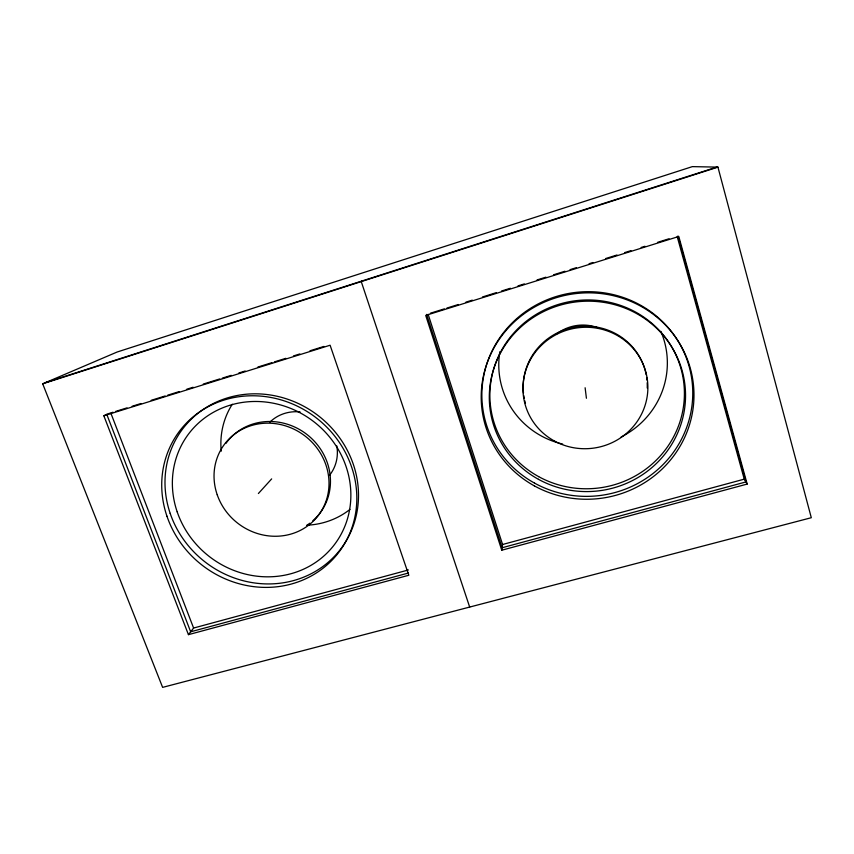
<?xml version="1.0" encoding="UTF-8"?>
<svg xmlns="http://www.w3.org/2000/svg" width="854" height="854" viewBox="0 0 854 854"><rect width="100%" height="100%" fill="white"/><g stroke="black" fill="none" stroke-linecap="round" stroke-linejoin="round"><path stroke-width="1.28" d="M501.757 550.211L425.708 315.414L678.791 236.483L747.175 484.069L501.757 550.211L502.579 544.5L428.142 314.347M106.045 414.564L103.846 415.791L188.435 634.65L193.602 628.042L408.415 569.96M258.388 493.516L271.657 478.891M362.555 280.806L361.253 281.596L469.679 607.066M42.7 383.82L117.158 352.008L692.348 166.626L717.936 167.128L811.3 517.716L162.623 687.374L42.7 383.82L717.936 167.128M45.945 382.432L716.794 167.106M113.059 412.226L106.707 414.201L190.666 631.8L408.479 573.013M115.6 411.425L127.032 407.86M132.114 406.28L141.006 403.504M151.169 400.334L165.153 395.968M167.694 395.178L179.126 391.612M186.748 389.232L193.1 387.246M203.263 384.076L219.777 378.93M222.318 378.13L231.22 375.354M238.842 372.984L245.194 370.999M257.897 367.039L271.871 362.672M274.412 361.882L285.855 358.317M293.477 355.937L299.829 353.951M309.991 350.78L323.965 346.425M430.395 313.215L444.358 308.86M446.898 308.07L458.32 304.504M465.942 302.124L472.294 300.149M482.446 296.978L496.409 292.623M501.49 291.033L510.372 288.257M517.994 285.887L524.345 283.902M537.038 279.941L545.919 277.176M553.541 274.796L564.964 271.23M570.045 269.65L576.386 267.665M589.089 263.705L592.889 262.52M605.593 258.559L617.015 254.994M624.637 252.613L630.978 250.638M641.14 247.468L644.941 246.272M657.644 242.312L669.066 238.757M103.846 415.791L330.103 345.229L408.831 575.254L188.435 634.65M502.579 544.5L744.261 479.158L747.175 484.069M110.935 413.357L193.602 628.042M426.584 314.4L502.12 547.745L745.916 481.944L677.948 235.982M677.201 236.601L744.261 479.158M585.118 387.759L586.42 398.263M269.853 422.164A40.031 37.779 38.6 0 1 300.053 411.916M336.807 445.948A40.031 37.779 38.6 0 1 329.42 475.432M350.001 509.368A79.902 75.451 38.7 0 1 307.312 525.189M221.229 451.179A79.902 75.451 38.7 0 1 232.288 404.252M225.904 443.418A58.531 54.763 37.9 0 1 310.109 437.109A58.531 54.763 37.9 0 1 312.852 520.726M309.81 523.203A58.531 54.763 37.9 0 1 306.597 525.434M556.232 334.266A42.284 41.195 -12.9 0 1 598.312 327.893M660.879 331.395A84.407 82.251 -13.3 0 1 621.125 436.981M562.658 444.069A84.407 82.251 -13.3 0 1 499.857 351.688M646.659 377.457A62.096 60.292 -9.6 0 1 646.98 380.105M647.183 382.752A62.096 60.292 -9.6 0 1 647.236 388.015M525.445 403.269A62.096 60.292 -9.6 0 1 524.783 400.75M524.228 398.188A62.096 60.292 -9.6 0 1 523.79 395.605M523.47 393.011A62.096 60.292 -9.6 0 1 576.461 326.858A62.096 60.292 -9.6 0 1 646.211 374.831M538.468 479.318A98.189 95.136 -8.3 0 0 685.548 395.402A98.189 95.136 -8.3 0 0 538.244 314.432A98.189 95.136 -8.3 0 0 538.468 479.318M534.369 485.883A106.462 103.142 -8.3 0 0 693.982 395.156A106.462 103.142 -8.3 0 0 534.433 307.12A106.462 103.142 -8.3 0 0 534.369 485.883M166.946 516.19A100.067 93.171 37.7 0 0 332.718 559.466A100.067 93.171 37.7 0 0 278.137 399.085A100.067 93.171 37.7 0 0 166.946 516.19M170.159 513.339A99.235 92.478 37.7 0 0 334.576 556.2A99.235 92.478 37.7 0 0 280.496 397.089A99.235 92.478 37.7 0 0 170.159 513.339M177.184 511.856A91.538 85.293 37.7 0 0 328.886 551.15A91.538 85.293 37.7 0 0 278.756 404.454A91.538 85.293 37.7 0 0 177.184 511.856M217.226 494.797A58.905 55.083 37.9 0 0 315.051 519.36A58.905 55.083 37.9 0 0 282.29 424.961A58.905 55.083 37.9 0 0 217.226 494.797M534.583 483.129A105.522 102.277 -8.6 0 0 692.765 393.107A105.522 102.277 -8.6 0 0 534.604 305.86A105.522 102.277 -8.6 0 0 534.583 483.129M538.639 476.617A97.324 94.335 -8.5 0 0 684.406 393.342A97.324 94.335 -8.5 0 0 538.383 313.108A97.324 94.335 -8.5 0 0 538.639 476.617M554.652 441.134A62.513 60.677 -9.4 0 0 647.876 386.883A62.513 60.677 -9.4 0 0 553.702 335.974A62.513 60.677 -9.4 0 0 554.652 441.134"/></g></svg>
